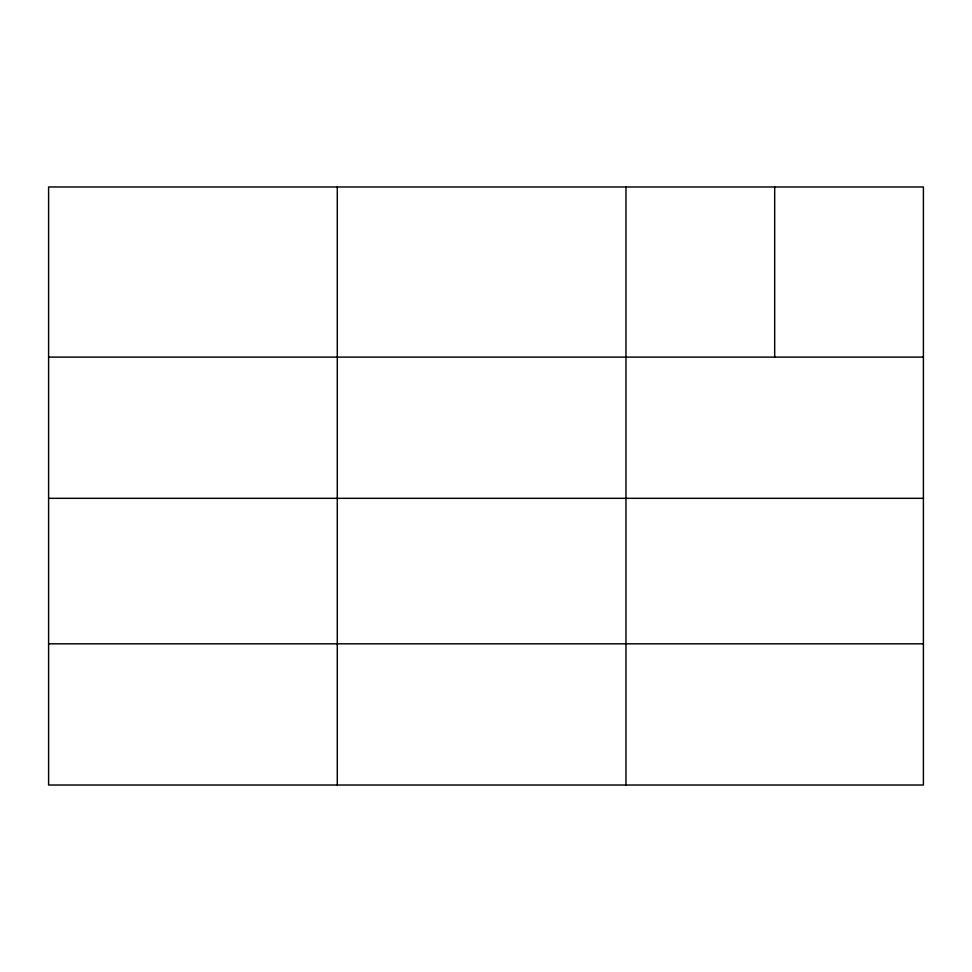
<?xml version="1.0" encoding="UTF-8"?>
<svg xmlns="http://www.w3.org/2000/svg" width="972" height="972" viewBox="0 0 972 972"><rect width="100%" height="100%" fill="white"/><g stroke="black" fill="none" stroke-linecap="round" stroke-linejoin="round"><path stroke-width="1.46" d="M923.4 498.32L923.4 186.976L48.6 186.976L48.6 785.024L923.4 785.024L923.4 498.32L48.6 498.32M48.6 357.113L923.4 357.113M48.6 643.816L923.4 643.816M774.684 186.976L774.684 357.113M625.968 186.976L625.968 785.024M337.284 186.976L337.284 785.024"/></g></svg>
